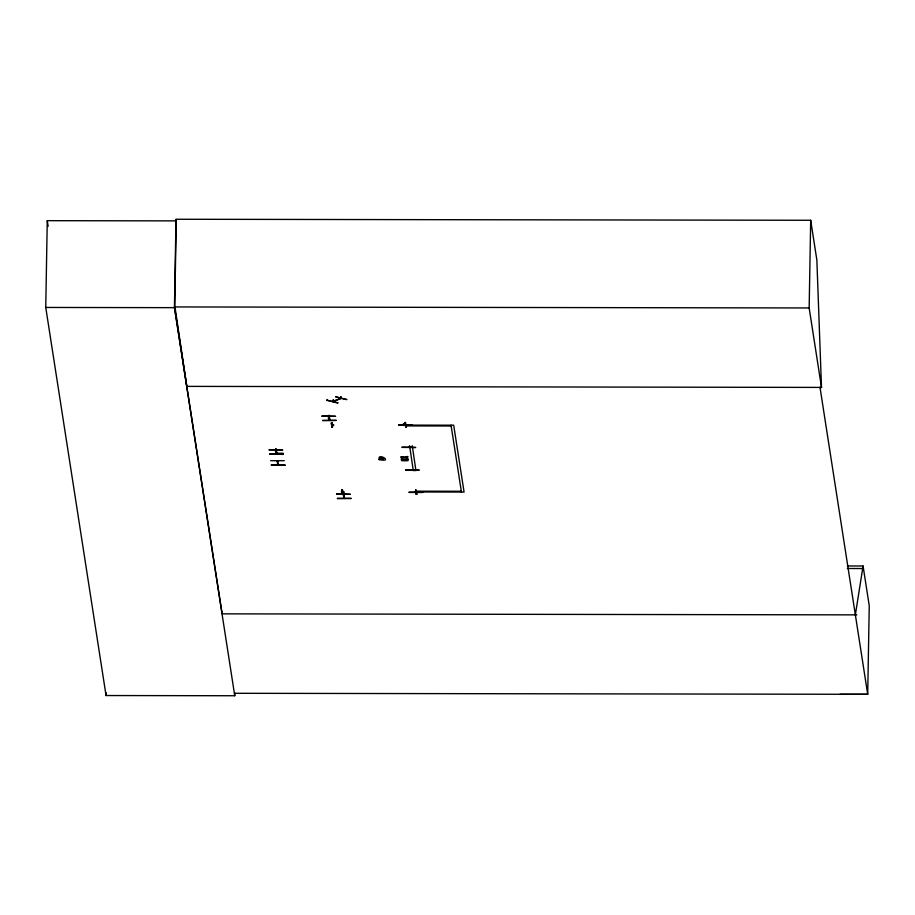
<?xml version="1.0" encoding="UTF-8"?>
<svg xmlns="http://www.w3.org/2000/svg" width="915" height="915" viewBox="0 0 915 915"><rect width="100%" height="100%" fill="white"/><g stroke="black" fill="none" stroke-linecap="round" stroke-linejoin="round"><path stroke-width="1.37" d="M234.8 692.895L234.755 695.743L106.06 695.537L45.75 307.451L47.26 220.675L175.955 220.881M106.06 695.537L106.106 692.689M234.755 695.743L174.445 307.657L175.989 219.257L810.69 220.275L816.855 259.997L821.498 387.411L820.023 387.457L867.706 694.313L840.107 694.325M176.275 219.486L174.765 305.541L186.797 386.382L821.498 387.411L809.157 307.955L810.69 220.275M180.61 347.38L180.632 346.659M270.634 460.691L284.279 460.68M275.564 449.128L276.101 450.477L276.25 449.128L276.101 450.477M275.644 449.162L275.575 450.42L276.181 450.1M276.136 452.799L276.204 454.149L276.216 452.845M276.685 452.845L276.673 454.149L276.822 452.799M282.575 449.803L268.941 449.78L282.609 449.871M283.295 454.366L269.616 454.137L283.295 454.366L275.083 454M283.261 454.16L283.273 453.44L276.444 453.428M284.988 465.312L271.309 465.06L284.965 465.003M321.943 416.073L335.622 416.325L321.977 416.142M336.274 420.431L322.629 420.362M328.634 416.771L329.183 415.421L328.634 416.771L328.576 415.421M331.344 422.902L331.893 427.008L331.344 422.879L332.099 422.902L332.66 427.042L331.893 427.042M333.415 401.147L333.151 399.924M333.815 400.335L333.334 401.182L333.357 399.924M337.635 403.069L327.147 400.152L327.227 399.512L326.804 400.347L338.047 402.726M351.028 498.286L337.383 498.263M341.123 397.213L341.192 398.505L340.54 397.133M340.746 397.121L340.723 398.391L332.557 401.411M340.826 397.087L340.517 398.391M332.866 401.594L341.192 398.505L341.204 397.179M342.324 494.1L341.833 489.914L342.53 490.005L343.079 494.134C341.524 494.74 340.723 489.548 342.439 489.822M335.999 396.813L346.476 399.546M378.97 459.616C394.708 462.67 376.877 451.793 379.21 459.57M402.085 447.401L415.73 447.481L402.051 447.115M405.425 425.166L403.904 425.155L403.904 424.114M404.19 425.178L404.19 423.714M406.454 427.168L405.688 427.156L405.151 422.307L406.386 427.076M405.894 423.027L405.139 423.027M405.574 469.864L419.253 470.138L405.608 469.933M412.253 445.742L415.925 470.539L413.271 470.539L409.6 445.742M409.051 492.156L422.696 492.133M412.219 424.869L398.574 424.823L412.253 424.949M416.874 494.26L416.256 490.028L415.559 490.12L416.119 494.26L416.874 494.26L416.245 494.134M855.353 614.869L863.074 566.008L847.347 565.985M398.608 424.903L412.23 424.8M343.766 498.057L344.566 498.343L343.88 494.375M415.845 492.259L415.456 491.847L416.108 492.259M331.973 422.787L331.962 426.95M342.965 494.02L342.336 489.914M275.495 450.1C275.426 456.539 278.057 453.703 276.147 450.42M277.199 461.011L277.737 464.98L278.457 464.694M328.508 416.394C327.719 421.209 331.493 421.746 329.034 416.314M329.08 420.077L329.697 420.077M343.262 494.375L343.96 498.389M343.926 494.66L343.262 494.706L343.868 494.306M343.834 498.057L344.452 498.057M408.513 446.852L409.234 447.138M412.139 470.196L412.665 470.116M277.188 460.943L277.886 461.023M405.402 425.018L405.688 425.921L451.164 425.99M332.511 424.903L333.906 425.052L332.534 425.052M342.931 491.996L344.017 491.961M414.461 492.11L415.833 492.121M344.051 492.167L342.953 492.144M820.012 387.411L821.498 387.411M809.157 307.955L174.456 306.937L222.151 613.851L856.852 614.869M45.75 307.451L174.445 307.657M405.574 425.12L453.691 425.201L464.077 492.064L415.959 491.984L415.833 491.183L461.309 491.252M409.588 446.829L412.23 446.829M277.817 453.52L283.273 453.485M284.988 465.278L271.32 464.98M351.051 498.561L337.418 498.652M847.313 568.512L863.028 568.535M234.434 693.295L867.706 694.313L869.25 605.73L863.074 566.008M402.714 424.377L405.437 424.388M409.074 492.43L422.719 492.487M278.354 464.66L277.783 460.988M335.691 396.927L346.876 399.569M412.745 470.207L412.105 470.482M415.662 489.937L416.314 494.169M451.038 425.189L461.435 492.053M322.663 420.637L336.274 420.374M47.26 220.675L48.14 226.325M336.709 494.02L350.376 494.306L336.709 493.986M379.656 458.369C383.648 461.572 385.993 456.173 379.656 458.369M407.735 456.505C405.711 457.969 396.252 455.75 403.492 457.374C394.102 458.324 415.055 458.324 404.979 457.351L407.735 456.505M408.147 459.193C406.123 460.657 396.675 458.438 403.915 460.062C394.514 461 415.479 461.011 405.402 460.039L408.147 459.193"/></g></svg>
